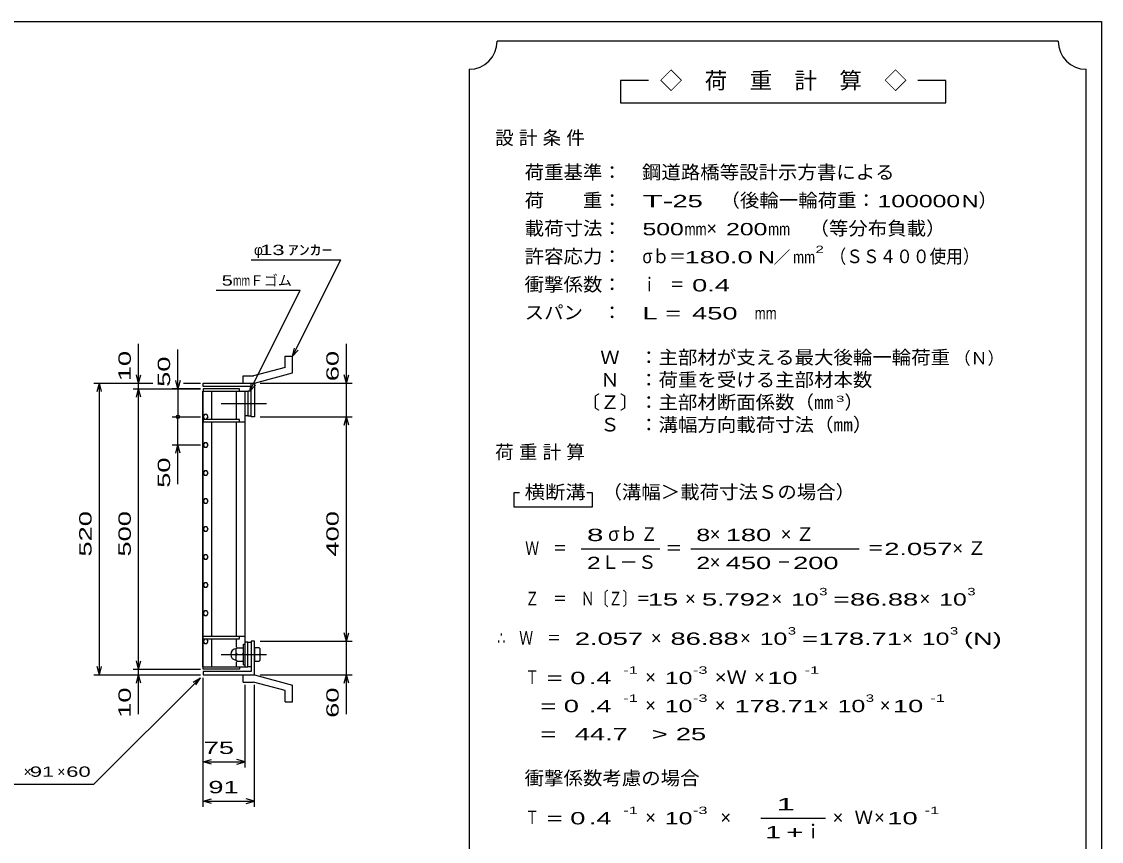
# Model space of a CAD drawing. Units: millimetres, scale not verified. Extents: x -1820 to 1731, y -1282 to 1054.
# Drawn here: x -194 to 1731, y -408 to 1054 of the extents above; entities that cross this region are included whole.
import ezdxf
from ezdxf.enums import TextEntityAlignment as Align

# ---------------------------------------------------------------- set-up
doc = ezdxf.new("R2010")
doc.units = ezdxf.units.MM
doc.header["$LTSCALE"] = 10
doc.linetypes.add('CHAIN', pattern=[18.5, 12, -1.5, 3.5, -1.5])
for name, color, linetype, lineweight in [('0_2', 150, 'Continuous', 25), ('16', 3, 'Continuous', 25), ('19', 6, 'Continuous', 25), ('22', 4, 'Continuous', 25), ('24', 2, 'Continuous', 25)]:
    doc.layers.add(name, color=color, linetype=linetype, lineweight=lineweight)
doc.styles.add('ベクトル', font='')
doc.styles.get('ベクトル').set_extended_font_data('ベクトル')

msp = doc.modelspace()

# ---------------------------------------------------------------- linework, layer by layer
at = {"layer": '0_2'}
for p, q in [((-1729, 1053.5), (1731, 1053.5)), ((1731, 1053.5), (1731, -1146.5))]:
    msp.add_line(p, q, dxfattribs=at)
at = {"layer": '16'}
for p, q in [((129.3, -96.5), (129.3, 394.5)), ((129.3, 394.5), (130, 394.5)), ((195, 399), (130, 399)), ((130, 399), (130, 394.5)), ((130, 394.5), (195, 394.5)), ((130, -96.5), (130, 394.5)), ((130, 394.5), (205, 394.5)), ((145.5, 344.5), (145.5, 394.5)), ((189.5, 344.5), (189.5, 394.5)), ((195, 394.5), (195, 399)), ((205, -96.5), (205, 394.5)), ((205, 394.5), (209.5, 394.5)), ((209.5, 394.5), (209.5, 350.5)), ((215.5, 394.5), (209.5, 394.5)), ((215.5, 350.5), (215.5, 394.5)), ((132.22, 352.88), (130, 348.96)), ((130, 348.96), (132.28, 345.09)), ((136.72, 352.91), (132.22, 352.88)), ((139, 349), (136.72, 352.91)), ((136.78, 345.12), (139, 349.04)), ((209.5, 350.5), (205, 350.5)), ((209.5, 350.5), (215.5, 350.5)), ((130, 344.5), (130, 340)), ((195, 344.5), (130, 344.5)), ((130, 340), (205, 340)), ((132.28, 345.09), (136.78, 345.12)), ((145.5, -42), (145.5, 340)), ((189.5, -42), (189.5, 340)), ((195, 340), (195, 344.5)), ((132.22, 302.88), (130, 298.96)), ((130, 298.96), (132.28, 295.09)), ((136.72, 302.91), (132.22, 302.88)), ((132.28, 295.09), (136.78, 295.12)), ((139, 299), (136.72, 302.91)), ((136.78, 295.12), (139, 299.04)), ((132.22, 252.88), (130, 248.96)), ((136.72, 252.91), (132.22, 252.88)), ((139, 249), (136.72, 252.91)), ((130, 248.96), (132.28, 245.09)), ((132.28, 245.09), (136.78, 245.12)), ((136.78, 245.12), (139, 249.04)), ((132.22, 202.88), (130, 198.96)), ((130, 198.96), (132.28, 195.09)), ((136.72, 202.91), (132.22, 202.88)), ((132.28, 195.09), (136.78, 195.12)), ((139, 199), (136.72, 202.91)), ((136.78, 195.12), (139, 199.04)), ((132.22, 152.88), (130, 148.96)), ((130, 148.96), (132.28, 145.09)), ((136.72, 152.91), (132.22, 152.88)), ((132.28, 145.09), (136.78, 145.12)), ((139, 149), (136.72, 152.91)), ((136.78, 145.12), (139, 149.04)), ((132.22, 102.88), (130, 98.96)), ((130, 98.96), (132.28, 95.09)), ((136.72, 102.91), (132.22, 102.88)), ((139, 99), (136.72, 102.91)), ((136.78, 95.12), (139, 99.04)), ((132.28, 95.09), (136.78, 95.12)), ((132.22, 52.88), (130, 48.96)), ((130, 48.96), (132.28, 45.09)), ((136.72, 52.91), (132.22, 52.88)), ((132.28, 45.09), (136.78, 45.12)), ((139, 49), (136.72, 52.91)), ((136.78, 45.12), (139, 49.04)), ((132.22, 2.88), (130, -1.04)), ((136.72, 2.91), (132.22, 2.88)), ((139, -1), (136.72, 2.91)), ((130, -1.04), (132.28, -4.91)), ((132.28, -4.91), (136.78, -4.88)), ((136.78, -4.88), (139, -0.96)), ((130, -46.5), (130, -42)), ((130, -42), (205, -42)), ((130, -46.5), (195, -46.5)), ((132.22, -47.12), (130, -51.04)), ((130, -51.04), (132.28, -54.91)), ((136.72, -47.09), (132.22, -47.12)), ((132.28, -54.91), (136.78, -54.88)), ((139, -51), (136.72, -47.09)), ((136.78, -54.88), (139, -50.96)), ((145.5, -96.5), (145.5, -46.5)), ((189.5, -61.5), (189.5, -46.5)), ((195, -46.5), (195, -42)), ((202, -93), (202, -56)), ((202, -56), (205, -56)), ((209.5, -52.5), (205, -52.5)), ((205, -93), (205, -56)), ((209.5, -96.5), (209.5, -52.5)), ((209.5, -52.5), (215.5, -52.5)), ((215.5, -52.5), (215.5, -96.5)), ((191, -62.5), (189, -64.5)), ((189, -84.5), (189, -64.5)), ((191, -74.5), (189, -72.5)), ((191, -74.5), (189, -76.5)), ((191, -62.5), (200, -62.5)), ((191, -74.5), (200, -74.5)), ((202, -64.5), (200, -62.5)), ((200, -74.5), (202, -72.5)), ((202, -76.5), (200, -74.5)), ((189, -84.5), (191, -86.5)), ((189.5, -96.5), (189.5, -87.5)), ((191, -86.5), (200, -86.5)), ((200, -86.5), (202, -84.5)), ((202, -93), (205, -93)), ((129.3, -96.5), (130, -96.5)), ((130, -96.5), (195, -96.5)), ((130, -101), (130, -96.5)), ((130, -96.5), (205, -96.5)), ((195, -101), (130, -101)), ((195, -96.5), (195, -101)), ((205, -96.5), (209.5, -96.5)), ((215.5, -96.5), (209.5, -96.5))]:
    msp.add_line(p, q, dxfattribs=at)
at = {"layer": '16', "linetype": 'CHAIN'}
for p, q in [((162, 372.5), (243, 372.5)), ((162, -74.5), (243, -74.5))]:
    msp.add_line(p, q, dxfattribs=at)
at = {"layer": '16'}
msp.add_arc((189, -74.5), 10, 90, 270, dxfattribs=at)
at = {"layer": '19'}
for p, q in [((276.11, 457.12), (289.11, 457.12)), ((276.11, 437.1), (276.11, 457.12)), ((289.11, 427.12), (289.11, 457.12)), ((276.11, 437.1), (219.78, 422.01)), ((221.5, 409), (289.11, 427.12)), ((130, 403), (130, 409)), ((130, 409), (221.5, 409)), ((201.49, 422.01), (219.78, 422.01)), ((201.49, 409.01), (201.49, 422.01)), ((201.5, 409), (221.5, 409)), ((221.5, 409), (221.5, 349)), ((215.5, 403), (130, 403)), ((215.5, 349), (215.5, 403)), ((221.5, 349), (215.5, 349)), ((221.5, -51), (215.5, -51)), ((215.5, -51), (215.5, -105)), ((221.5, -111), (221.5, -51)), ((229.5, -62.5), (221.5, -62.5)), ((221.5, -62.5), (221.5, -86.5)), ((221.5, -74.5), (229.5, -74.5)), ((231.5, -64.5), (229.5, -62.5)), ((231.5, -72.5), (229.5, -74.5)), ((229.5, -74.5), (231.5, -76.5)), ((231.5, -84.5), (231.5, -64.5)), ((221.5, -86.5), (229.5, -86.5)), ((229.5, -86.5), (231.5, -84.5)), ((130, -105), (130, -111)), ((215.5, -105), (130, -105)), ((130, -111), (221.5, -111)), ((201.49, -124.01), (201.49, -111.01)), ((201.5, -111), (221.5, -111)), ((221.5, -111), (289.11, -129.12)), ((201.49, -124.01), (219.78, -124.01)), ((276.11, -139.1), (219.78, -124.01)), ((289.11, -159.12), (289.11, -129.12)), ((276.11, -159.12), (276.11, -139.1)), ((276.11, -159.12), (289.11, -159.12))]:
    msp.add_line(p, q, dxfattribs=at)
at = {"layer": '22'}
for p, q in [((215.5, 629), (375.5, 629)), ((289.5, 457), (375.5, 629)), ((153, 574.5), (303, 574.5)), ((213, 394.5), (303, 574.5)), ((15, 409), (15, 479)), ((85, 399), (85, 469)), ((289.5, 457), (292.5, 471.6)), ((289.5, 457), (299.5, 468)), ((385.5, 409), (385.5, 479)), ((15, 409), (11, 424)), ((15, 409), (19, 424)), ((385.5, 409), (381.5, 424)), ((385.5, 409), (389.5, 424)), ((-65, 409), (40, 409)), ((-59, 394), (-55, 409)), ((-51, 394), (-55, 409)), ((-55, -111), (-55, 409)), ((5, 409), (40, 409)), ((15, 399), (15, 409)), ((85, 399), (81, 414)), ((89, 414), (85, 399)), ((95, 409), (125, 409)), ((95, 409), (125, 409)), ((213, 394.5), (216, 409.1)), ((213, 394.5), (223, 405.5)), ((231.5, 409), (395.5, 409)), ((385.5, 349), (385.5, 409)), ((5, 399), (125, 399)), ((11, 384), (15, 399)), ((19, 384), (15, 399)), ((15, -101), (15, 399)), ((125, 399), (75, 399)), ((85, 399), (85, 349)), ((75, 349), (125, 349)), ((85, 299), (85, 349)), ((231.5, 349), (395.5, 349)), ((381.5, 334), (385.5, 349)), ((389.5, 334), (385.5, 349)), ((385.5, -51), (385.5, 349)), ((75, 299), (125, 299)), ((81, 284), (85, 299)), ((89, 284), (85, 299)), ((85, 229), (85, 299)), ((385.5, -51), (381.5, -36)), ((385.5, -51), (389.5, -36)), ((231.5, -51), (395.5, -51)), ((385.5, -111), (385.5, -51)), ((-55, -111), (-59, -96)), ((-55, -111), (-51, -96)), ((15, -101), (11, -86)), ((15, -101), (19, -86)), ((-65, -111), (125, -111)), ((5, -101), (125, -101)), ((5, -111), (125, -111)), ((11, -126), (15, -111)), ((15, -111), (15, -101)), ((19, -126), (15, -111)), ((15, -181), (15, -111)), ((231.5, -111), (395.5, -111)), ((381.5, -126), (385.5, -111)), ((389.5, -126), (385.5, -111)), ((385.5, -181), (385.5, -111)), ((-65, -306), (125, -116)), ((112, -124), (125, -116)), ((117, -129), (125, -116)), ((130, -276), (130, -116)), ((130, -346), (130, -116)), ((205, -276), (205, -129)), ((221.5, -346), (221.5, -129)), ((130, -266), (145, -262)), ((145, -270), (130, -266)), ((130, -266), (205, -266)), ((205, -266), (190, -262)), ((190, -270), (205, -266)), ((-265, -306), (-65, -306)), ((130, -336), (145, -332)), ((145, -340), (130, -336)), ((130, -336), (221.5, -336)), ((221.5, -336), (206.5, -332)), ((206.5, -340), (221.5, -336))]:
    msp.add_line(p, q, dxfattribs=at)
msp.add_circle((85, 349), 3, dxfattribs=at)
at = {"layer": '24', "color": 4}
for p, q in [((1654, 1018.5), (654, 1018.5)), ((604, 968.5), (604, -581.5)), ((1704, -581.5), (1704, 968.5)), ((924, 948.5), (874, 948.5)), ((874, 948.5), (874, 908.5)), ((1454, 948.5), (1404, 948.5)), ((1454, 908.5), (1454, 948.5)), ((874, 908.5), (1454, 908.5)), ((694, 213.5), (684, 213.5)), ((684, 213.5), (684, 188.5)), ((824, 213.5), (814, 213.5)), ((824, 188.5), (824, 213.5)), ((684, 188.5), (824, 188.5)), ((804, 113.5), (944, 113.5)), ((999, 113.5), (1299, 113.5)), ((1124, -366.5), (1239, -366.5))]:
    msp.add_line(p, q, dxfattribs=at)
for centre, start, end in [((604, 1018.5), 270, 0), ((1704, 1018.5), 180, 270)]:
    msp.add_arc(centre, 50, start, end, dxfattribs=at)

# ---------------------------------------------------------------- texts
at = {"layer": '22', "color": 2, "style": 'ベクトル'}
for s, height, width, p in [(' 13 ', 18.33, 1.6, (220.5, 646.5)), ('ｱﾝｶｰ', 18.33, 1.6, (280.5, 646.5)), ('5', 18.33, 1.45, (163, 592)), ('mm', 18.33, 0.75, (183, 592)), (' 75 ', 21.99, 1.65, (117.5, -241)), (' 91 ', 18.33, 1.6, (-190, -283.5)), (' 60 ', 18.33, 1.6, (-125, -283.5)), (' 91 ', 21.99, 1.65, (125.75, -311))]:
    msp.add_text(s, height=height, dxfattribs=dict(at, width=width)).set_placement(p, align=Align.MIDDLE_LEFT)
for s, p in [('φ', (220.5, 646.5)), ('Ｆゴム', (213, 592)), ('×', (-190, -283.5)), ('×', (-130, -283.5))]:
    msp.add_text(s, height=18.33, dxfattribs=at).set_placement(p, align=Align.MIDDLE_LEFT)
at = {"layer": '22', "color": 2, "style": 'ベクトル', "width": 1.65}
for s, p in [(' 10 ', (-10, 399)), (' 60 ', (360.5, 399)), (' 50 ', (60, 389)), (' 50 ', (60, 209)), (' 520 ', (-80, 86.5)), (' 500 ', (-10, 86.5)), (' 400 ', (360.5, 86.5)), (' 10 ', (-10, -201)), (' 60 ', (360.5, -201))]:
    msp.add_text(s, height=21.99, rotation=90, dxfattribs=at).set_placement(p, align=Align.MIDDLE_LEFT)
at = {"layer": '24', "style": 'ベクトル'}
for s, height, p in [('◇\u3000荷\u3000重\u3000計\u3000算\u3000◇', 29.33, (944, 948.5)), ('）', 24.19, (1512, 735)), ('×', 24.19, (1027, 685)), ('／', 21.99, (1146.5, 633.5)), ('（Ｎ）', 21.99, (1468, 453.5)), ('）', 24.19, (1273, 375)), ('σｂ', 24.19, (852, 140)), ('×', 24.19, (1033, 140)), ('Ｌ－Ｓ', 24.19, (839, 90)), ('×', 24.19, (1033, 90)), ('×', 24.19, (989, 25)), ('×', 24.19, (1143, 25)), ('×', 24.19, (1407, 25)), ('×', 24.19, (928, -45)), ('×', 24.19, (1087, -45)), ('×', 24.19, (1376, -45)), ('×', 24.19, (918, -115)), ('×', 24.19, (1112, -115)), ('×', 24.19, (918, -165)), ('×', 24.19, (1042, -165)), ('×', 24.19, (1226, -165)), ('×', 24.19, (1336, -165)), ('×', 24.19, (918, -365)), ('×', 24.19, (1052, -365)), ('×', 24.19, (1252, -365)), ('Ｗ', 24.19, (1291, -365)), ('×', 24.19, (1326, -365)), ('ｉ', 24.19, (1200.5, -390))]:
    msp.add_text(s, height=height, dxfattribs=at).set_placement(p, align=Align.MIDDLE_LEFT)
for s, height, width, p in [('荷重基準：\u3000', 24.19, 1.05, (703, 785)), ('鋼道路橋等設計示方書による', 24.19, 1.05, (912, 785)), ('荷\u3000\u3000重：\u3000', 24.19, 1.05, (703, 735)), ('（後輪一輪荷重：', 24.19, 1.05, (1052, 735)), ('T-', 21.99, 2, (913, 733.5)), (' 25 ', 21.99, 1.65, (953, 733.5)), ('100000', 21.99, 1.5, (1332, 733.5)), ('N', 21.99, 1.4, (1482, 733.5)), ('載荷寸法：\u3000', 24.19, 1.05, (703, 685)), ('500', 21.99, 1.5, (913, 683.5)), ('200', 21.99, 1.5, (1062, 683.5)), ('\u3000（等分布負載）', 24.19, 1.05, (1176, 685)), ('mm', 21.99, 0.8, (988, 683.5)), ('mm', 21.99, 0.8, (1137, 683.5)), ('許容応力：\u3000', 24.19, 1.05, (703, 635)), ('σｂ＝', 24.19, 0.9, (913, 635)), ('180.0', 21.99, 1.65, (988, 633.5)), ('N', 21.99, 1.4, (1119, 633.5)), ('mm', 21.99, 0.8, (1181.5, 633.5)), ('2', 13.2, 1.5, (1221.5, 647.5)), ('（ＳＳ４００使用）', 24.19, 0.9, (1246.5, 635)), ('衝撃係数：\u3000', 24.19, 1.05, (703, 585)), ('ｉ\u3000＝', 24.19, 0.75, (913, 585)), (' 0.4', 21.99, 1.65, (988, 583.5)), ('スパン\u3000：\u3000', 24.19, 1.05, (703, 535)), ('L =', 21.99, 1.65, (913, 533.5)), (' 450 ', 21.99, 1.65, (988, 533.5)), ('mm', 21.99, 0.8, (1113, 533.5)), ('\u3000Ｗ\u3000：主部材が支える最大後輪一輪荷重', 24.19, 1.05, (803, 455)), ('\u3000Ｎ\u3000：荷重を受ける主部材本数', 24.19, 1.05, (803, 415)), ('〔Ｚ〕：主部材断面係数（㎜', 24.19, 1.05, (803, 375)), ('3', 11, 1.8, (1258, 381)), ('\u3000Ｓ\u3000：溝幅方向載荷寸法（㎜）', 24.19, 1.05, (803, 335)), ('\u3000（溝幅＞載荷寸法Ｓの場合）', 24.19, 1.05, (807, 215)), ('横断溝', 24.19, 1.1, (703, 215)), ('8', 21.99, 1.8, (814, 138.5)), ('Ｚ', 24.19, 0.9, (910, 140)), ('8', 21.99, 1.5, (1009, 138.5)), (' 180 ', 21.99, 1.65, (1048, 138.5)), ('Ｗ\u3000＝', 24.19, 0.75, (704, 115)), ('＝', 24.19, 0.9, (954, 115)), ('＝', 24.19, 0.9, (1314, 115)), ('2.057', 21.99, 1.65, (1344, 113.5)), ('2', 21.99, 1.5, (814, 88.5)), ('2', 21.99, 1.5, (1009, 88.5)), (' 450 ', 21.99, 1.65, (1048, 88.5)), (' 200 ', 21.99, 1.65, (1168, 88.5)), ('－', 24.19, 0.75, (1153, 90)), ('Ｚ\u3000＝\u3000Ｎ〔Ｚ〕＝', 24.19, 0.75, (704, 25)), ('3', 13.2, 1.5, (1228, 37.5)), ('3', 13.2, 1.5, (1492, 37.5)), (' 15 ', 21.99, 1.65, (909, 23.5)), ('5.792', 21.99, 1.65, (1019, 23.5)), ('10', 21.99, 1.5, (1178, 23.5)), ('=', 21.99, 1.7, (1253, 23.5)), ('86.88', 21.99, 1.65, (1283, 23.5)), ('10', 21.99, 1.5, (1442, 23.5)), ('∴\u3000Ｗ\u3000＝', 24.19, 0.75, (654, -45)), (' 2.057', 21.99, 1.65, (779, -46.5)), ('86.88', 21.99, 1.65, (963, -46.5)), ('10', 21.99, 1.5, (1122, -46.5)), ('3', 13.2, 1.5, (1172, -32.5)), ('178.71', 21.99, 1.65, (1227, -46.5)), ('10', 21.99, 1.5, (1411, -46.5)), ('3', 13.2, 1.5, (1461, -32.5)), ('(N)', 21.99, 1.65, (1486, -46.5)), ('=', 21.99, 1.7, (1197, -46.5)), ('-1', 13.2, 1.65, (879, -102.5)), ('-3', 13.2, 1.65, (1003, -102.5)), ('-1', 13.2, 1.65, (1202, -102.5)), ('Ｔ', 24.19, 0.75, (704, -115)), (' = 0', 21.99, 1.65, (729, -116.5)), (' .4 ', 21.99, 1.65, (804, -116.5)), ('10', 21.99, 1.5, (953, -116.5)), ('×Ｗ', 24.19, 1.1, (1042, -115)), (' 10 ', 21.99, 1.65, (1122, -116.5)), ('-1', 13.2, 1.65, (879, -152.5)), ('-3', 13.2, 1.65, (1003, -152.5)), ('3', 13.2, 1.5, (1311, -152.5)), ('-1', 13.2, 1.65, (1426, -152.5)), ('  = 0', 21.99, 1.65, (704, -166.5)), (' .4 ', 21.99, 1.65, (804, -166.5)), ('10', 21.99, 1.5, (953, -166.5)), ('178.71', 21.99, 1.65, (1077, -166.5)), ('10', 21.99, 1.5, (1261, -166.5)), (' 10 ', 21.99, 1.65, (1346, -166.5)), (' 44.7', 21.99, 1.65, (779, -216.5)), ('>', 21.99, 1.7, (929, -216.5)), (' 25 ', 21.99, 1.65, (959, -216.5)), ('  =', 21.99, 1.65, (704, -216.5)), ('衝撃係数考慮の場合', 24.19, 1.05, (703, -295)), ('-1', 13.2, 1.65, (879, -352.5)), ('-3', 13.2, 1.65, (1003, -352.5)), ('-1', 13.2, 1.65, (1416, -352.5)), ('Ｔ', 24.19, 0.75, (704, -365)), (' = 0', 21.99, 1.65, (729, -366.5)), (' .4 ', 21.99, 1.65, (804, -366.5)), ('10', 21.99, 1.5, (953, -366.5)), (' 10 ', 21.99, 1.65, (1336, -366.5))]:
    msp.add_text(s, height=height, dxfattribs=dict(at, width=width)).set_placement(p, align=Align.MIDDLE_LEFT)
at = {"layer": '24', "attachment_point": 4, "style": 'ベクトル'}
for s, insert, char_height in [('\\T1.28;設計条件', (650.5, 845), 24.19), ('\\T1.28;荷重計算', (650.5, 285), 24.19), ('\\T1.42;×Ｚ', (1159.5, 140), 24.19), ('\\T1.42;×Ｚ', (1465.5, 115), 24.19), ('\\T1.25;\\W2;\\~1\\~', (1131.5, -341.5), 21.99), ('\\T1.33;\\W1.75;1+', (1131.5, -391.5), 21.99)]:
    msp.add_mtext(s, dxfattribs=dict(at, insert=insert, char_height=char_height))

doc.saveas('drawing.dxf')
